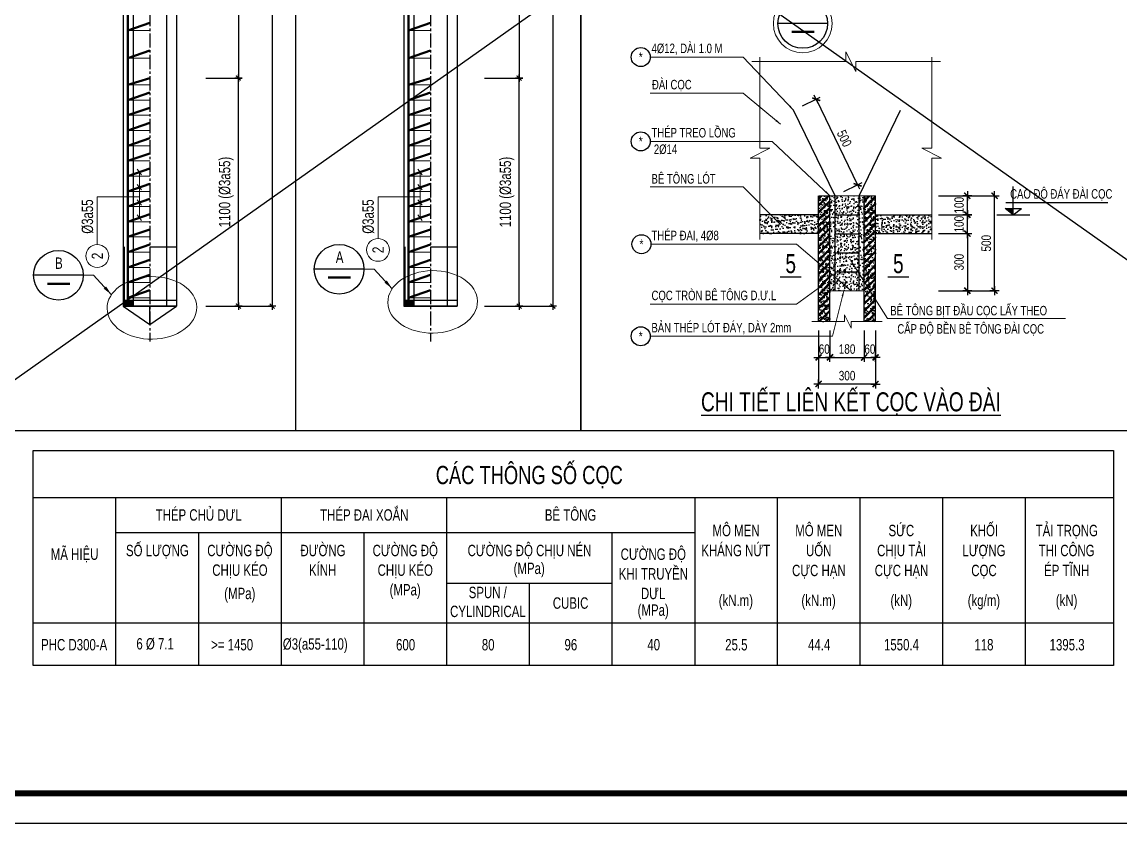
# Model space of a CAD drawing. Header units: millimetres. Extents: x -121190 to 167528, y -50070 to 22631.
# Drawn here: x -77221 to -48334, y -27922 to -6849 of the extents above; entities that cross this region are included whole.
import ezdxf
from ezdxf.enums import TextEntityAlignment as Align

# ---------------------------------------------------------------- set-up
doc = ezdxf.new("R2010")
doc.units = ezdxf.units.MM
doc.header["$MEASUREMENT"] = 0
doc.linetypes.add('CENTER2', pattern=[1.125, 0.75, -0.125, 0.125, -0.125])
doc.linetypes.add('HIDDEN', pattern=[0.375, 0.25, -0.125])
doc.layers.get('DEFPOINTS').update_dxf_attribs({"color": 87})
for name, color, linetype in [('02.DIM', 8, 'Continuous'), ('03.BORDER', 3, 'Continuous'), ('05.STEEL', 4, 'Continuous'), ('06.CDC.TEXT', 2, 'Continuous'), ('06.TEXT', 2, 'Continuous'), ('10.HATCH', 9, 'Continuous'), ('14.STEELNUM', 254, 'Continuous'), ('CDC.01.AXIS', 160, 'CENTER2')]:
    doc.layers.add(name, color=color, linetype=linetype)
for name, color, linetype, lineweight in [('CDC.04.HIDDEN', 8, 'HIDDEN', 15), ('CDC.05.STEEL', 4, 'Continuous', 50), ('CDC.10.HATCH', 251, 'Continuous', 9), ('CDC.11.NOTE', 8, 'Continuous', 18), ('CDC.14.STEELNUM', 3, 'Continuous', 18), ('CDC_03.BORDER', 3, 'Continuous', 25), ('CDC_11.NOTE', 8, 'Continuous', 18), ('KHUNGTEN', 7, 'Continuous', 20), ('Xref khung ten  A3 TKCS$0$A-KY HIEU', 34, 'Continuous', 20)]:
    doc.layers.add(name, color=color, linetype=linetype, lineweight=lineweight)
doc.styles.add('1', font='arial.ttf', dxfattribs={"width": 0.75})
doc.styles.add('ARIAL', font='arial.ttf', dxfattribs={"width": 0.6})
doc.styles.add('SMTEXT', font='3t-unicode.shx', dxfattribs={"width": 0.75})
doc.styles.get("Standard").update_dxf_attribs({"font": 'txt_____.ttf'})
doc.dimstyles.new('DIM 1-100', dxfattribs={"dimscale": 100, "dimtxt": 4, "dimasz": 1.5, "dimexe": 1, "dimexo": 0, "dimgap": 1, "dimtad": 1, "dimdec": 0, "dimdsep": 46, "dimtxsty": 'Standard', "dimblk": 'ARCHTICK', "dimcen": 0, "dimdle": 1, "dimclrd": 256, "dimclre": 256, "dimclrt": 7, "dimazin": 2, "dimtp": 0.1, "dimtm": 0.1, "dimtfac": 0.71, "dimtdec": 0, "dimtofl": 0, "dimtmove": 2, "dimatfit": 3, "dimfxl": 1, "dimtolj": 1, "dimlwd": -1, "dimlwe": -1, "dimarcsym": 0})
doc.dimstyles.new('X1(300)', dxfattribs={"dimtxt": 300, "dimasz": 0.8, "dimexe": 0, "dimexo": 0, "dimgap": 90, "dimtad": 1, "dimdec": 0, "dimzin": 13, "dimdsep": 46, "dimtxsty": 'SMTEXT', "dimblk1": 'CHEO', "dimblk2": 'CHEO', "dimsah": 1, "dimcen": 0, "dimclrd": 256, "dimclre": 256, "dimclrt": 2, "dimadec": 0, "dimazin": 0, "dimtfac": 1, "dimtdec": 0, "dimtix": 1, "dimtmove": 2, "dimatfit": 3, "dimldrblk": 'CHEO', "dimfxl": 1, "dimtolj": 1, "dimtzin": 13, "dimarcsym": 0})
doc.dimstyles.new('X5', dxfattribs={"dimtxt": 250, "dimasz": 1, "dimexe": 0, "dimexo": 0, "dimgap": 90, "dimtad": 1, "dimdec": 0, "dimlfac": 0.2, "dimzin": 13, "dimdsep": 46, "dimtxsty": '1', "dimblk1": 'CHEO', "dimblk2": 'CHEO', "dimsah": 1, "dimcen": 0, "dimclrd": 256, "dimclre": 256, "dimclrt": 3, "dimadec": 0, "dimazin": 0, "dimtfac": 1, "dimtdec": 0, "dimtix": 1, "dimtmove": 2, "dimatfit": 3, "dimfxl": 1, "dimtolj": 1, "dimtzin": 13, "dimarcsym": 0})
pattern_1 = [(50, (-250405.93, -52394.74), (215.17805, -18.82564), [22.5, -247.5]), (355, (-250405.93, -52394.74), (-41.6254, 225.65764), [18, -198]), (100.4514, (-250388, -52396.3), (173.55281, 206.83186), [19.12206, -210.34263]), (46.1842, (-250405.93, -52334.74), (320.1723, -49.6557), [33.75, -371.25]), (96.6356, (-250379.25, -52338.88), (280.3988, 292.23536), [28.6831, -315.5139]), (351.1842, (-250405.93, -52334.74), (280.3986, 292.2356), [27, -297]), (21, (-250375.93, -52349.74), (179.07212, -120.78567), [22.5, -247.5]), (326, (-250375.93, -52349.74), (72.9946, 217.54501), [18, -198]), (71.4514, (-250361, -52359.8), (252.06679, 96.75915), [19.12206, -210.34263]), (37.5, (-250405.93, -52394.74), (3.647957, 99.868156), [0, -195.6, 0, -201, 0, -198.75]), (7.5, (-250405.93, -52394.74), (78.92086, 118.323514), [0, -114.6, 0, -191.1, 0, -75.75]), (327.5, (-250472.83, -52394.74), (160.14673, -6.76646), [0, -75, 0, -234, 0, -310.5]), (317.5, (-250502.83, -52394.74), (174.95585, 30.03149), [0, -97.5, 0, -155.4, 0, -220.5])]

# ---------------------------------------------------------------- blocks, each defined once
blk = doc.blocks.new('Xref khung ten  A3 TKCS')
at = {"layer": 'DEFPOINTS', "color": 125}
blk.add_lwpolyline([(-57730.37, -13938.76), (-57310.37, -13938.76), (-57310.37, -13641.76), (-57730.37, -13641.76)], close=True, dxfattribs=at)
at = {"layer": 'Xref khung ten  A3 TKCS$0$A-KY HIEU', "color": 0, "const_width": 1.02}
blk.add_lwpolyline([(-57716.02, -13933.85), (-57716.02, -13646.66), (-57315.38, -13646.66), (-57315.38, -13933.85)], close=True, dxfattribs=at)
blk = doc.blocks.new('CHEO')
at = {"layer": '02.DIM'}
for points in [[(-121, 0), (121, 0)], [(0, 121), (0, -121)]]:
    blk.add_lwpolyline(points, dxfattribs=at)
at = {"layer": '02.DIM', "const_width": 40}
blk.add_lwpolyline([(80, 80), (-80, -81)], dxfattribs=at)
blk = doc.blocks.new('*D169')
at = {"layer": '02.DIM', "lineweight": -2, "transparency": 16777216}
for p, q in [((-72383, 12554), (-70638, 12554)), ((-70638, 12553), (-70638, -14323)), ((-72383, -14324), (-70638, -14324))]:
    blk.add_line(p, q, dxfattribs=at)
at = {"layer": 'DEFPOINTS', "color": 0, "transparency": 16777216}
for p in [(-72383, 12554), (-72383, -14324), (-70638, -14324)]:
    blk.add_point(p, dxfattribs=at)
at = {"layer": '02.DIM', "lineweight": -2, "transparency": 16777216, "xscale": 0.8, "yscale": 0.8, "zscale": 0.8}
for p, rotation in [((-70638, 12554), 90), ((-70638, -14324), 270)]:
    blk.add_blockref('CHEO', p, dxfattribs=dict(at, rotation=rotation))
at = {"layer": '02.DIM', "color": 2, "transparency": 16777216, "insert": (-70878, -885), "char_height": 300, "attachment_point": 5, "rotation": 90, "style": 'SMTEXT'}
blk.add_mtext('\\A1;L = 12500', dxfattribs=at)
blk = doc.blocks.new('*D166')
at = {"layer": '02.DIM', "lineweight": -2, "transparency": 16777216}
for p, q in [((-72383, -8324), (-71527, -8324)), ((-71527, -14323), (-71527, -8325)), ((-72383, -14324), (-71527, -14324))]:
    blk.add_line(p, q, dxfattribs=at)
at = {"layer": 'DEFPOINTS', "color": 0, "transparency": 16777216}
for p in [(-72383, -8324), (-71527, -8324), (-72383, -14324)]:
    blk.add_point(p, dxfattribs=at)
at = {"layer": '02.DIM', "lineweight": -2, "transparency": 16777216, "xscale": 0.8, "yscale": 0.8, "zscale": 0.8}
for p, rotation in [((-71527, -8324), 90), ((-71527, -14324), 270)]:
    blk.add_blockref('CHEO', p, dxfattribs=dict(at, rotation=rotation))
at = {"layer": '02.DIM', "color": 2, "transparency": 16777216, "insert": (-71845, -11324), "char_height": 300, "attachment_point": 5, "rotation": 90, "style": 'SMTEXT'}
blk.add_mtext('\\A1;1100 (%%C3a55)', dxfattribs=at)
blk = doc.blocks.new('*D170')
at = {"layer": '02.DIM', "lineweight": -2, "transparency": 16777216}
for p, q in [((-72383, 6554), (-71527, 6554)), ((-71527, 6553), (-71527, -8323)), ((-72383, -8324), (-71527, -8324))]:
    blk.add_line(p, q, dxfattribs=at)
at = {"layer": 'DEFPOINTS', "color": 0, "transparency": 16777216}
for p in [(-72383, 6554), (-72383, -8324), (-71527, -8324)]:
    blk.add_point(p, dxfattribs=at)
at = {"layer": '02.DIM', "lineweight": -2, "transparency": 16777216, "xscale": 0.8, "yscale": 0.8, "zscale": 0.8}
for p, rotation in [((-71527, 6554), 90), ((-71527, -8324), 270)]:
    blk.add_blockref('CHEO', p, dxfattribs=dict(at, rotation=rotation))
at = {"layer": '02.DIM', "color": 2, "transparency": 16777216, "insert": (-71845, -885), "char_height": 300, "attachment_point": 5, "rotation": 90, "style": 'SMTEXT'}
blk.add_mtext('\\A1;10300 (%%C3a110)', dxfattribs=at)
blk = doc.blocks.new('*D168')
at = {"layer": '02.DIM', "lineweight": -2, "transparency": 16777216}
for p, q in [((-65057, -8324), (-64142, -8324)), ((-64142, -14323), (-64142, -8325)), ((-65057, -14324), (-64142, -14324))]:
    blk.add_line(p, q, dxfattribs=at)
at = {"layer": 'DEFPOINTS', "color": 0, "transparency": 16777216}
for p in [(-65057, -8324), (-64142, -8324), (-65057, -14324)]:
    blk.add_point(p, dxfattribs=at)
at = {"layer": '02.DIM', "lineweight": -2, "transparency": 16777216, "xscale": 0.8, "yscale": 0.8, "zscale": 0.8}
for p, rotation in [((-64142, -8324), 90), ((-64142, -14324), 270)]:
    blk.add_blockref('CHEO', p, dxfattribs=dict(at, rotation=rotation))
at = {"layer": '02.DIM', "color": 2, "transparency": 16777216, "insert": (-64460, -11324), "char_height": 300, "attachment_point": 5, "rotation": 90, "style": 'SMTEXT'}
blk.add_mtext('\\A1;1100 (%%C3a55)', dxfattribs=at)
blk = doc.blocks.new('*D171')
at = {"layer": '02.DIM', "lineweight": -2, "transparency": 16777216}
for p, q in [((-64998, 12554), (-63253, 12554)), ((-63253, 12553), (-63253, -14323)), ((-64998, -14324), (-63253, -14324))]:
    blk.add_line(p, q, dxfattribs=at)
at = {"layer": 'DEFPOINTS', "color": 0, "transparency": 16777216}
for p in [(-64998, 12554), (-64998, -14324), (-63253, -14324)]:
    blk.add_point(p, dxfattribs=at)
at = {"layer": '02.DIM', "lineweight": -2, "transparency": 16777216, "xscale": 0.8, "yscale": 0.8, "zscale": 0.8}
for p, rotation in [((-63253, 12554), 90), ((-63253, -14324), 270)]:
    blk.add_blockref('CHEO', p, dxfattribs=dict(at, rotation=rotation))
at = {"layer": '02.DIM', "color": 2, "transparency": 16777216, "insert": (-63493, -885), "char_height": 300, "attachment_point": 5, "rotation": 90, "style": 'SMTEXT'}
blk.add_mtext('\\A1;L = 12400', dxfattribs=at)
blk = doc.blocks.new('*D172')
at = {"layer": '02.DIM', "lineweight": -2, "transparency": 16777216}
for p, q in [((-64998, 6554), (-64142, 6554)), ((-64142, 6553), (-64142, -8323)), ((-64998, -8324), (-64142, -8324))]:
    blk.add_line(p, q, dxfattribs=at)
at = {"layer": 'DEFPOINTS', "color": 0, "transparency": 16777216}
for p in [(-64998, 6554), (-64998, -8324), (-64142, -8324)]:
    blk.add_point(p, dxfattribs=at)
at = {"layer": '02.DIM', "lineweight": -2, "transparency": 16777216, "xscale": 0.8, "yscale": 0.8, "zscale": 0.8}
for p, rotation in [((-64142, 6554), 90), ((-64142, -8324), 270)]:
    blk.add_blockref('CHEO', p, dxfattribs=dict(at, rotation=rotation))
at = {"layer": '02.DIM', "color": 2, "transparency": 16777216, "insert": (-64460, -885), "char_height": 300, "attachment_point": 5, "rotation": 90, "style": 'SMTEXT'}
blk.add_mtext('\\A1;10200 (%%C3a110)', dxfattribs=at)
blk = doc.blocks.new('_ArchTick')
at = {"color": 0, "linetype": 'ByBlock', "const_width": 0.15}
blk.add_lwpolyline([(-0.5, -0.5), (0.5, 0.5)], dxfattribs=at)
blk = doc.blocks.new('*D143')
at = {"layer": '02.DIM', "lineweight": -2, "transparency": 16777216}
for p, q in [((-53114, -12417), (-52351, -12417)), ((-52351, -12418), (-52351, -13917)), ((-53114, -13918), (-52351, -13918))]:
    blk.add_line(p, q, dxfattribs=at)
at = {"layer": 'DEFPOINTS', "color": 0, "transparency": 16777216}
for p in [(-53114, -12417), (-53114, -13918), (-52351, -13918)]:
    blk.add_point(p, dxfattribs=at)
at = {"layer": '02.DIM', "lineweight": -2, "transparency": 16777216}
for p, rotation in [((-52351, -12417), 90), ((-52351, -13918), 270)]:
    blk.add_blockref('CHEO', p, dxfattribs=dict(at, rotation=rotation))
at = {"layer": '02.DIM', "color": 3, "transparency": 16777216, "insert": (-52568, -13168), "char_height": 250, "attachment_point": 5, "rotation": 90, "style": '1'}
blk.add_mtext('\\A1;300', dxfattribs=at)
blk = doc.blocks.new('*D144')
at = {"layer": '02.DIM', "lineweight": -2, "transparency": 16777216}
for p, q in [((-56691, -9058), (-56328, -8883)), ((-56328, -8884), (-55238, -11133)), ((-55600, -11309), (-55237, -11134))]:
    blk.add_line(p, q, dxfattribs=at)
at = {"layer": 'DEFPOINTS', "color": 0, "transparency": 16777216}
for p in [(-56691, -9058), (-55237, -11134), (-55600, -11309)]:
    blk.add_point(p, dxfattribs=at)
at = {"layer": '02.DIM', "lineweight": -2, "transparency": 16777216}
for p, rotation in [((-56328, -8883), 115.8587235820284), ((-55237, -11134), 295.8587235820283)]:
    blk.add_blockref('CHEO', p, dxfattribs=dict(at, rotation=rotation))
at = {"layer": '02.DIM', "color": 3, "transparency": 16777216, "insert": (-55587, -9913), "char_height": 250, "attachment_point": 5, "rotation": 295.8587, "style": '1'}
blk.add_mtext('\\A1;500', dxfattribs=at)
blk = doc.blocks.new('*D145')
at = {"layer": '02.DIM', "lineweight": -2, "transparency": 16777216}
for p, q in [((-56265, -14962), (-56265, -15673)), ((-55965, -14962), (-55965, -15673)), ((-56266, -15673), (-56267, -15673)), ((-56265, -15673), (-55965, -15673)), ((-55964, -15673), (-55963, -15673))]:
    blk.add_line(p, q, dxfattribs=at)
at = {"layer": 'DEFPOINTS', "color": 0, "transparency": 16777216}
for p in [(-56265, -14962), (-55965, -14962), (-55965, -15673)]:
    blk.add_point(p, dxfattribs=at)
at = {"layer": '02.DIM', "lineweight": -2, "transparency": 16777216}
blk.add_blockref('CHEO', (-56265, -15673), dxfattribs=at)
at = {"layer": '02.DIM', "lineweight": -2, "transparency": 16777216, "rotation": 180}
blk.add_blockref('CHEO', (-55965, -15673), dxfattribs=at)
at = {"layer": '02.DIM', "color": 3, "transparency": 16777216, "insert": (-56115, -15455), "char_height": 250, "attachment_point": 5, "style": '1'}
blk.add_mtext('\\A1;60', dxfattribs=at)
blk = doc.blocks.new('*D146')
at = {"layer": '02.DIM', "lineweight": -2, "transparency": 16777216}
for p, q in [((-55965, -14962), (-55965, -15673)), ((-55065, -14962), (-55065, -15673)), ((-55964, -15673), (-55066, -15673))]:
    blk.add_line(p, q, dxfattribs=at)
at = {"layer": 'DEFPOINTS', "color": 0, "transparency": 16777216}
for p in [(-55965, -14962), (-55065, -14962), (-55065, -15673)]:
    blk.add_point(p, dxfattribs=at)
at = {"layer": '02.DIM', "lineweight": -2, "transparency": 16777216, "rotation": 180}
blk.add_blockref('CHEO', (-55965, -15673), dxfattribs=at)
at = {"layer": '02.DIM', "lineweight": -2, "transparency": 16777216}
blk.add_blockref('CHEO', (-55065, -15673), dxfattribs=at)
at = {"layer": '02.DIM', "color": 3, "transparency": 16777216, "insert": (-55515, -15455), "char_height": 250, "attachment_point": 5, "style": '1'}
blk.add_mtext('\\A1;180', dxfattribs=at)
blk = doc.blocks.new('*D147')
at = {"layer": '02.DIM', "lineweight": -2, "transparency": 16777216}
for p, q in [((-55065, -14962), (-55065, -15673)), ((-54765, -14962), (-54765, -15673)), ((-55066, -15673), (-55067, -15673)), ((-55065, -15673), (-54765, -15673)), ((-54764, -15673), (-54763, -15673))]:
    blk.add_line(p, q, dxfattribs=at)
at = {"layer": 'DEFPOINTS', "color": 0, "transparency": 16777216}
for p in [(-55065, -14962), (-54765, -14962), (-54765, -15673)]:
    blk.add_point(p, dxfattribs=at)
at = {"layer": '02.DIM', "lineweight": -2, "transparency": 16777216}
blk.add_blockref('CHEO', (-55065, -15673), dxfattribs=at)
at = {"layer": '02.DIM', "lineweight": -2, "transparency": 16777216, "rotation": 180}
blk.add_blockref('CHEO', (-54765, -15673), dxfattribs=at)
at = {"layer": '02.DIM', "color": 3, "transparency": 16777216, "insert": (-54915, -15455), "char_height": 250, "attachment_point": 5, "style": '1'}
blk.add_mtext('\\A1;60', dxfattribs=at)
blk = doc.blocks.new('*D148')
at = {"layer": '02.DIM', "lineweight": -2, "transparency": 16777216}
for p, q in [((-56265, -14962), (-56265, -16373)), ((-54765, -14962), (-54765, -16373)), ((-54766, -16373), (-56264, -16373))]:
    blk.add_line(p, q, dxfattribs=at)
at = {"layer": 'DEFPOINTS', "color": 0, "transparency": 16777216}
for p in [(-56265, -14962), (-54765, -14962), (-56265, -16373)]:
    blk.add_point(p, dxfattribs=at)
at = {"layer": '02.DIM', "lineweight": -2, "transparency": 16777216, "rotation": 180}
blk.add_blockref('CHEO', (-56265, -16373), dxfattribs=at)
at = {"layer": '02.DIM', "lineweight": -2, "transparency": 16777216}
blk.add_blockref('CHEO', (-54765, -16373), dxfattribs=at)
at = {"layer": '02.DIM', "color": 3, "transparency": 16777216, "insert": (-55515, -16155), "char_height": 250, "attachment_point": 5, "style": '1'}
blk.add_mtext('\\A1;300', dxfattribs=at)
blk = doc.blocks.new('*D149')
at = {"layer": '02.DIM', "lineweight": -2, "transparency": 16777216}
for p, q in [((-53114, -11421), (-52351, -11421)), ((-52351, -11420), (-52351, -11419)), ((-52351, -11920), (-52351, -11421)), ((-53114, -11920), (-52351, -11920)), ((-52351, -11921), (-52351, -11922))]:
    blk.add_line(p, q, dxfattribs=at)
at = {"layer": 'DEFPOINTS', "color": 0, "transparency": 16777216}
for p in [(-53114, -11421), (-52351, -11421), (-53114, -11920)]:
    blk.add_point(p, dxfattribs=at)
at = {"layer": '02.DIM', "lineweight": -2, "transparency": 16777216}
for p, rotation in [((-52351, -11421), 270), ((-52351, -11920), 90)]:
    blk.add_blockref('CHEO', p, dxfattribs=dict(at, rotation=rotation))
at = {"layer": '02.DIM', "color": 3, "transparency": 16777216, "insert": (-52568, -11670), "char_height": 250, "attachment_point": 5, "rotation": 90, "style": '1'}
blk.add_mtext('\\A1;100', dxfattribs=at)
blk = doc.blocks.new('*D150')
at = {"layer": '02.DIM', "lineweight": -2, "transparency": 16777216}
for p, q in [((-53114, -11920), (-52351, -11920)), ((-52351, -11919), (-52351, -11918)), ((-52351, -12417), (-52351, -11920)), ((-53114, -12417), (-52351, -12417)), ((-52351, -12418), (-52351, -12419))]:
    blk.add_line(p, q, dxfattribs=at)
at = {"layer": 'DEFPOINTS', "color": 0, "transparency": 16777216}
for p in [(-53114, -11920), (-52351, -11920), (-53114, -12417)]:
    blk.add_point(p, dxfattribs=at)
at = {"layer": '02.DIM', "lineweight": -2, "transparency": 16777216}
for p, rotation in [((-52351, -11920), 270), ((-52351, -12417), 90)]:
    blk.add_blockref('CHEO', p, dxfattribs=dict(at, rotation=rotation))
at = {"layer": '02.DIM', "color": 3, "transparency": 16777216, "insert": (-52568, -12168), "char_height": 250, "attachment_point": 5, "rotation": 90, "style": '1'}
blk.add_mtext('\\A1;100', dxfattribs=at)
blk = doc.blocks.new('*D151')
at = {"layer": '02.DIM', "lineweight": -2, "transparency": 16777216}
for p, q in [((-53114, -11421), (-51635, -11421)), ((-51635, -13917), (-51635, -11422)), ((-53114, -13918), (-51635, -13918))]:
    blk.add_line(p, q, dxfattribs=at)
at = {"layer": 'DEFPOINTS', "color": 0, "transparency": 16777216}
for p in [(-53114, -11421), (-51635, -11421), (-53114, -13918)]:
    blk.add_point(p, dxfattribs=at)
at = {"layer": '02.DIM', "lineweight": -2, "transparency": 16777216}
for p, rotation in [((-51635, -11421), 90), ((-51635, -13918), 270)]:
    blk.add_blockref('CHEO', p, dxfattribs=dict(at, rotation=rotation))
at = {"layer": '02.DIM', "color": 3, "transparency": 16777216, "insert": (-51853, -12670), "char_height": 250, "attachment_point": 5, "rotation": 90, "style": '1'}
blk.add_mtext('\\A1;500', dxfattribs=at)

msp = doc.modelspace()

# ---------------------------------------------------------------- hatches: boundary and pattern name
at = {"layer": '10.HATCH'}
h = msp.add_hatch(dxfattribs=at)
h.set_pattern_fill('BT-01', color=256, scale=30, style=0, pattern_type=2)
h.set_pattern_definition([(50, (-250405.93, -52394.74), (215.17805, -18.82564), [22.5, -247.5]), (355, (-250405.93, -52394.74), (-41.6254, 225.65764), [18, -198]), (100.4514, (-250388, -52396.3), (173.55281, 206.83186), [19.12206, -210.34263]), (46.1842, (-250405.93, -52334.74), (320.1723, -49.6557), [33.75, -371.25]), (96.6356, (-250379.25, -52338.88), (280.3988, 292.23536), [28.6831, -315.5139]), (351.1842, (-250405.93, -52334.74), (280.3986, 292.2356), [27, -297]), (21, (-250375.93, -52349.74), (179.07212, -120.78567), [22.5, -247.5]), (326, (-250375.93, -52349.74), (72.9946, 217.54501), [18, -198]), (71.4514, (-250361, -52359.8), (252.06679, 96.75915), [19.12206, -210.34263]), (37.5, (-250405.93, -52394.74), (3.647957, 99.868156), [0, -195.6, 0, -201, 0, -198.75]), (7.5, (-250405.93, -52394.74), (78.92086, 118.323514), [0, -114.6, 0, -191.1, 0, -75.75]), (327.5, (-250472.83, -52394.74), (160.14673, -6.76646), [0, -75, 0, -234, 0, -310.5]), (317.5, (-250502.83, -52394.74), (174.95585, 30.03149), [0, -97.5, 0, -155.4, 0, -220.5]), (45, (-250405.93, -52394.74), (-90.156115, 90.156115), []), (45, (-250405.93, -52357.99), (-90.156115, 90.156115), [])])
h.paths.add_polyline_path([(-54764.7, -11421), (-55064.7, -11421), (-55064.7, -14731.5), (-54764.7, -14731.5)])
h.paths.add_polyline_path([(-55964.7, -11421), (-56264.7, -11421), (-56264.7, -14731.5), (-55964.7, -14731.5)])
h = msp.add_hatch(dxfattribs=at)
h.set_pattern_fill('AR-CONC', color=256, scale=30, style=0)
h.set_pattern_definition(pattern_1)
h.paths.add_polyline_path([(-55199, -11421), (-55830.3, -11421), (-55830.3, -11919.7), (-55199, -11919.7)])
h.paths.add_polyline_path([(-55199, -11919.7), (-55830.3, -11919.7), (-55830.3, -12419.7), (-55199, -12419.7)])
h.paths.add_polyline_path([(-55199, -12419.7), (-55830.3, -12419.7), (-55830.3, -12919.7), (-55199, -12919.7)])
h.paths.add_polyline_path([(-55199, -12919.7), (-55830.3, -12919.7), (-55830.3, -13419.7), (-55199, -13419.7)])
h.paths.add_polyline_path([(-55199, -13419.7), (-55830.3, -13419.7), (-55830.3, -13920.2), (-55199, -13920.2)])
h.paths.add_polyline_path([(-55830.3, -11421), (-55964.7, -11421), (-55964.7, -13920.2), (-55830.3, -13920.2)])
h.paths.add_polyline_path([(-55064.7, -11421), (-55199, -11421), (-55199, -13920.2), (-55064.7, -13920.2)])
h = msp.add_hatch(dxfattribs=at)
h.set_pattern_fill('AR-CONC', color=256, scale=30, style=0)
h.set_pattern_definition(pattern_1)
h.paths.add_polyline_path([(-56264.7, -11919.6), (-57809.2, -11919.2), (-57809.2, -12416.7), (-56264.7, -12417.1)])
h.paths.add_polyline_path([(-53289.3, -12417.2), (-53289.3, -11919.7), (-54764.7, -11919.7), (-54764.7, -12417.2)])
at = {"layer": 'CDC.10.HATCH'}
for points in [[(-74299.4, -14180.1), (-74559.4, -14180.1), (-74559.4, -14324.1), (-74299.4, -14324.1)], [(-66914.2, -14180.1), (-67174.2, -14180.1), (-67174.2, -14324.1), (-66914.2, -14324.1)]]:
    msp.add_hatch(color=256, dxfattribs=at).paths.add_polyline_path(points)

# ---------------------------------------------------------------- linework, layer by layer
at = {"layer": '02.DIM'}
for p, q in [((-51143.7, -11919.8), (-51143.7, -11178.9)), ((-51359.7, -11754.3), (-50927.7, -11754.3)), ((-51143.7, -11919.8), (-51359.7, -11754.3)), ((-51340, -11595.4), (-48655.2, -11595.4)), ((-51143.7, -11919.8), (-50927.7, -11754.3)), ((-51576.9, -11919.8), (-50710.4, -11919.8))]:
    msp.add_line(p, q, dxfattribs=at)
msp.add_solid([(-51359.7, -11754.3), (-51143.7, -11919.8), (-51143.7, -11754.3), (-51143.7, -11919.8)], dxfattribs=at)
at = {"layer": '03.BORDER'}
for p, q in [((-70017.7, -17601.9), (-70017.7, 16444.3)), ((-62517.7, -17601.9), (-62517.7, 16444.3)), ((-74559.4, -1525.4), (-74559.4, -14324.1)), ((-74299.4, -1525.4), (-74299.4, -14324.1)), ((-73419.4, -1525.4), (-73419.4, -14324.1)), ((-73159.4, -1525.4), (-73159.4, -14324.1)), ((-67174.2, -1525.4), (-67174.2, -14324.1)), ((-66914.2, -1525.4), (-66914.2, -14324.1)), ((-66034.2, -1525.4), (-66034.2, -14324.1)), ((-65774.2, -1525.4), (-65774.2, -14324.1)), ((-73859.4, -12761.5), (-73159.4, -12761.5)), ((-66474.2, -12761.5), (-65774.2, -12761.5)), ((-75608.7, -13512.6), (-76915.3, -13512.6)), ((-68223.6, -13354), (-69530.1, -13354)), ((-73159.4, -14180.1), (-74559.4, -14180.1)), ((-73159.4, -14324.1), (-74559.4, -14324.1)), ((-74559.4, -14324.1), (-73159.4, -14324.1)), ((-74559.4, -14324.1), (-73159.4, -14324.1)), ((-74559.4, -14324.1), (-73859.4, -14803.5)), ((-73859.4, -14803.5), (-73859.4, -14324.1)), ((-73859.4, -14803.5), (-73159.4, -14324.1)), ((-65774.2, -14180.1), (-67174.2, -14180.1)), ((-65774.2, -14324.1), (-67174.2, -14324.1)), ((-67174.2, -14324.1), (-65774.2, -14324.1)), ((-67174.2, -14324.1), (-65774.2, -14324.1)), ((-76924, -19359.8), (-48502.8, -19359.8)), ((-74749, -23775.1), (-74749, -19359.8)), ((-70399, -19359.8), (-70399, -23775.1)), ((-66049, -19359.8), (-66049, -23775.1)), ((-59524, -19359.8), (-59524, -23775.1)), ((-57349, -23775.1), (-57349, -19359.8)), ((-55174, -23775.1), (-55174, -19359.8)), ((-52999, -23775.1), (-52999, -19359.8)), ((-50824, -23775.1), (-50824, -19359.8)), ((-74749, -20281.9), (-59524, -20281.9)), ((-72574, -20281.9), (-72574, -23775.1)), ((-68224, -20281.9), (-68224, -23775.1)), ((-61699, -20281.9), (-61699, -23775.1)), ((-66049, -21612.2), (-61699, -21612.2)), ((-63874, -21612.2), (-63874, -23789.5)), ((-76924, -22657.9), (-48502.8, -22657.9))]:
    msp.add_line(p, q, dxfattribs=at)
at = {"layer": '03.BORDER', "elevation": 0}
msp.add_lwpolyline([(-77517.7, 17743.2), (-62517.7, 17743.2), (-62517.7, -17601.9), (-77517.7, -17601.9)], close=True, dxfattribs=at)
at = {"layer": '03.BORDER'}
msp.add_lwpolyline([(-62517.7, 17743.2), (-38833.4, 17743.2), (-38833.4, -17601.9), (-62517.7, -17601.9)], close=True, dxfattribs=at)
at = {"layer": '03.BORDER', "const_width": 61.7, "elevation": 0}
msp.add_lwpolyline([(-69171, -13575.4), (-68574.4, -13575.4)], dxfattribs=at)
at = {"layer": '03.BORDER', "const_width": 61.7}
msp.add_lwpolyline([(-76556.2, -13734), (-75959.6, -13734)], dxfattribs=at)
at = {"layer": '03.BORDER'}
msp.add_lwpolyline([(-76924, -23775.1), (-76924, -18124.6), (-48502.8, -18124.6), (-48502.8, -23775.1), (-76924, -23775.1)], dxfattribs=at)
for centre in [(-68876.8, -13354), (-76262, -13512.6)]:
    msp.add_circle(centre, 653.3, dxfattribs=at)
at = {"layer": '05.STEEL'}
for p, q in [((-55830.3, -11919.7), (-55199, -11919.7)), ((-55830.3, -12419.7), (-55199, -12419.7)), ((-55830.3, -12919.7), (-55199, -12919.7)), ((-55830.3, -13419.7), (-55199, -13419.7))]:
    msp.add_line(p, q, dxfattribs=at)
for points in [[(-55830.3, -13920.2), (-55830.3, -11421), (-56921.3, -9170.1)], [(-55199, -13920.2), (-55199, -11421), (-54108, -9170.1)]]:
    msp.add_lwpolyline(points, dxfattribs=at)
at = {"layer": '14.STEELNUM', "linetype": 'ByBlock'}
for centre in [(-60942.4, -7772.7), (-60942.7, -9991.5), (-60923.7, -12694.7), (-60942.7, -15118)]:
    msp.add_circle(centre, 250, dxfattribs=at)
at = {"layer": 'CDC.01.AXIS', "ltscale": 500}
for p, q in [((-73859.4, -1525.4), (-73859.4, -15250.7)), ((-66474.2, -1525.4), (-66474.2, -15250.7))]:
    msp.add_line(p, q, dxfattribs=at)
at = {"layer": 'CDC.04.HIDDEN'}
for p, q in [((-73859.4, -7070.6), (-74439.4, -7070.6)), ((-66474.2, -7070.6), (-67054.2, -7070.6)), ((-73859.4, -7797.8), (-74439.4, -7797.8)), ((-66474.2, -7797.8), (-67054.2, -7797.8)), ((-73859.4, -8505.5), (-74439.4, -8505.5)), ((-66474.2, -8505.5), (-67054.2, -8505.5)), ((-73859.4, -8905.5), (-74439.4, -8905.5)), ((-66474.2, -8905.5), (-67054.2, -8905.5)), ((-73859.4, -9305.5), (-74439.4, -9305.5)), ((-66474.2, -9305.5), (-67054.2, -9305.5)), ((-73859.4, -9705.5), (-74439.4, -9705.5)), ((-66474.2, -9705.5), (-67054.2, -9705.5)), ((-73859.4, -10105.5), (-74439.4, -10105.5)), ((-66474.2, -10105.5), (-67054.2, -10105.5)), ((-73859.4, -10505.5), (-74439.4, -10505.5)), ((-66474.2, -10505.5), (-67054.2, -10505.5)), ((-73859.4, -10905.5), (-74439.4, -10905.5)), ((-66474.2, -10905.5), (-67054.2, -10905.5)), ((-73859.4, -11305.5), (-74439.4, -11305.5)), ((-66474.2, -11305.5), (-67054.2, -11305.5)), ((-73859.4, -11705.5), (-74439.4, -11705.5)), ((-66474.2, -11705.5), (-67054.2, -11705.5)), ((-73859.4, -12105.5), (-74439.4, -12105.5)), ((-66474.2, -12105.5), (-67054.2, -12105.5)), ((-73859.4, -12505.5), (-74439.4, -12505.5)), ((-66474.2, -12505.5), (-67054.2, -12505.5)), ((-73859.4, -12905.5), (-74439.4, -12905.5)), ((-66474.2, -12905.5), (-67054.2, -12905.5)), ((-73859.4, -13305.5), (-74439.4, -13305.5)), ((-66474.2, -13305.5), (-67054.2, -13305.5)), ((-73859.4, -13705.5), (-74439.4, -13705.5)), ((-66474.2, -13705.5), (-67054.2, -13705.5)), ((-73859.4, -14105.5), (-74439.4, -14105.5)), ((-66474.2, -14105.5), (-67054.2, -14105.5))]:
    msp.add_line(p, q, dxfattribs=at)
at = {"layer": 'CDC.05.STEEL'}
for p, q in [((-74439.4, -1525.4), (-74439.4, -14180.1)), ((-67054.2, -1525.4), (-67054.2, -14180.1)), ((-74439.4, -7070.6), (-73859.4, -6870.6)), ((-67054.2, -7070.6), (-66474.2, -6870.6)), ((-74439.4, -7797.8), (-73859.4, -7597.8)), ((-67054.2, -7797.8), (-66474.2, -7597.8)), ((-74439.4, -8505.5), (-73859.4, -8324.1)), ((-67054.2, -8505.5), (-66474.2, -8324.1)), ((-74439.4, -8905.5), (-73859.4, -8705.5)), ((-67054.2, -8905.5), (-66474.2, -8705.5)), ((-74439.4, -9305.5), (-73859.4, -9105.5)), ((-67054.2, -9305.5), (-66474.2, -9105.5)), ((-74439.4, -9705.5), (-73859.4, -9505.5)), ((-67054.2, -9705.5), (-66474.2, -9505.5)), ((-74439.4, -10105.5), (-73859.4, -9905.5)), ((-67054.2, -10105.5), (-66474.2, -9905.5)), ((-74439.4, -10505.5), (-73859.4, -10305.5)), ((-67054.2, -10505.5), (-66474.2, -10305.5)), ((-74439.4, -10905.5), (-73859.4, -10705.5)), ((-67054.2, -10905.5), (-66474.2, -10705.5)), ((-74439.4, -11305.5), (-73859.4, -11105.5)), ((-67054.2, -11305.5), (-66474.2, -11105.5)), ((-74439.4, -11705.5), (-73859.4, -11505.5)), ((-67054.2, -11705.5), (-66474.2, -11505.5)), ((-74439.4, -12105.5), (-73859.4, -11905.5)), ((-67054.2, -12105.5), (-66474.2, -11905.5)), ((-74439.4, -12505.5), (-73859.4, -12305.5)), ((-67054.2, -12505.5), (-66474.2, -12305.5)), ((-74439.4, -12905.5), (-73859.4, -12705.5)), ((-67054.2, -12905.5), (-66474.2, -12705.5)), ((-74439.4, -13305.5), (-73859.4, -13105.5)), ((-67054.2, -13305.5), (-66474.2, -13105.5)), ((-74439.4, -13705.5), (-73859.4, -13505.5)), ((-67054.2, -13705.5), (-66474.2, -13505.5)), ((-74439.4, -14105.5), (-73859.4, -13905.5)), ((-67054.2, -14105.5), (-66474.2, -13905.5))]:
    msp.add_line(p, q, dxfattribs=at)
at = {"layer": 'CDC.11.NOTE'}
for p, q in [((-74131.6, -11999.4), (-74131.5, -10799.4)), ((-66746.4, -11999.4), (-66746.4, -10799.4))]:
    msp.add_line(p, q, dxfattribs=at)
at = {"layer": 'CDC.11.NOTE', "extrusion": (0, 0, -1)}
for p, q in [((-75342.6, -13512.6), (-75608.7, -13512.6)), ((-74865.1, -14023.8), (-75342.6, -13512.6)), ((-67957.4, -13354), (-68223.6, -13354)), ((-67479.9, -13865.2), (-67957.4, -13354))]:
    msp.add_line(p, q, dxfattribs=at)
at = {"layer": 'CDC.11.NOTE'}
for points in [[(-74191.2, -10725.7), (-74075.2, -10868.9)], [(-74191.2, -11125.7), (-74075.2, -11268.9)], [(-74131.6, -11447.7), (-75239.5, -11447.7), (-75239.5, -12705.1)], [(-74191.2, -11525.7), (-74075.3, -11668.9)], [(-74191.2, -11925.7), (-74075.3, -12068.9)]]:
    msp.add_lwpolyline(points, dxfattribs=at)
at = {"layer": 'CDC.11.NOTE', "elevation": 0}
for points in [[(-66806, -10725.7), (-66690, -10868.9)], [(-66806, -11125.7), (-66690.1, -11268.9)], [(-66746.4, -11447.7), (-67854.3, -11447.7), (-67854.3, -12544.8)], [(-66806, -11525.7), (-66690.1, -11668.9)], [(-66806, -11925.7), (-66690.1, -12068.9)]]:
    msp.add_lwpolyline(points, dxfattribs=at)
at = {"layer": 'CDC.11.NOTE', "color": 4, "const_width": 48}
msp.add_lwpolyline([(-74535.4, -14180.1), (-74535.4, -12761.5)], dxfattribs=at)
at = {"layer": 'CDC.11.NOTE', "color": 4, "const_width": 48, "elevation": 0}
msp.add_lwpolyline([(-67150.2, -14180.1), (-67150.2, -12761.5)], dxfattribs=at)
at = {"layer": 'CDC.11.NOTE', "extrusion": (0, 0, -1)}
for centre in [(-73802.1, -14371), (-66416.9, -14212.4)]:
    msp.add_ellipse(centre, major_axis=(-1179.3, -19.5), ratio=0.6972205, dxfattribs=at)
for points in [[(75009.3, -13806.6), (74865.1, -14023.8), (75071.9, -13865.2)], [(67624.1, -13648), (67479.9, -13865.2), (67686.7, -13706.6)]]:
    msp.add_solid(points, dxfattribs=at)
at = {"layer": 'CDC.14.STEELNUM', "linetype": 'ByBlock'}
for centre in [(-75239.5, -13005.1), (-67854.3, -12844.8)]:
    msp.add_circle(centre, 300, dxfattribs=at)
at = {"layer": 'CDC_03.BORDER'}
for p, q in [((-56027.8, -6888.9), (-57334.4, -6888.9)), ((-56264.7, -14731.5), (-56264.7, -11421)), ((-55964.7, -14731.5), (-55964.7, -11421)), ((-55064.7, -14731.5), (-55064.7, -11421)), ((-54764.7, -14731.5), (-54764.7, -11421)), ((-56264.9, -11919.6), (-57809.2, -11919.2)), ((-54764.7, -11919.7), (-53289.3, -11919.7)), ((-56264.9, -12417.1), (-57809.2, -12416.7)), ((-54764.7, -12417.2), (-53289.3, -12417.2))]:
    msp.add_line(p, q, dxfattribs=at)
for points, const_width in [([(-56975.2, -7110.3), (-56378.6, -7110.3)], 61.7), ([(-54764.7, -11421), (-56264.7, -11421)], 26.2), ([(-55064.7, -13920.2), (-55964.7, -13920.2)], 21.9)]:
    msp.add_lwpolyline(points, dxfattribs=dict(at, const_width=const_width))
msp.add_circle((-56681.1, -6888.9), 653.3, dxfattribs=at)
at = {"layer": 'CDC_11.NOTE'}
for points in [[(-57809.2, -7779.2), (-57809.2, -10173.1), (-57550.3, -10173.1), (-58068.2, -10432), (-57809.2, -10432), (-57809.2, -12570)], [(-58023.4, -7892), (-55544.2, -7892), (-55544.2, -7633.1), (-55285.3, -8151), (-55285.3, -7892), (-53054.6, -7892)], [(-53289.3, -7779.2), (-53289.3, -10173.1), (-53548.3, -10173.1), (-53030.4, -10432), (-53289.3, -10432), (-53289.3, -12570)], [(-56439.7, -14731.5), (-55583.3, -14731.5), (-55583.3, -14556.5), (-55408.3, -14906.5), (-55408.3, -14731.5), (-54589.7, -14731.5)]]:
    msp.add_lwpolyline(points, dxfattribs=at)
msp.add_circle((-56681.1, -6888.9), 773.3, dxfattribs=at)
at = {"layer": 'DEFPOINTS', "color": 6}
for p, q in [((-93914.9, 19262.8), (-27188.8, -27922.1)), ((-93914.9, -27922.1), (-27188.8, 19262.8))]:
    msp.add_line(p, q, dxfattribs=at)

# ---------------------------------------------------------------- block references
at = {"layer": 'KHUNGTEN', "xscale": 158.87156525576, "yscale": 158.87156525576, "zscale": 158.87156525576}
msp.add_blockref('Xref khung ten  A3 TKCS', (9077798.9, 2186550), dxfattribs=at)

# ---------------------------------------------------------------- texts
at = {"layer": '06.CDC.TEXT', "linetype": 'Continuous', "style": 'SMTEXT', "width": 0.75}
msp.add_text('CÁC THÔNG SỐ CỌC', height=480, dxfattribs=at).set_placement((-63874, -18747.8), align=Align.MIDDLE)
at = {"layer": '06.CDC.TEXT', "style": 'SMTEXT', "width": 0.75}
for s, p in [('THÉP CHỦ DƯL', (-72572.2, -19818.2)), ('THÉP ĐAI XOẮN', (-68215.4, -19818.2)), ('BÊ TÔNG', (-62788.1, -19818.2)), ('MÔ MEN', (-58435.3, -20227.6)), ('MÔ MEN', (-56260.3, -20227.6)), ('SỨC', (-54087.3, -20227.6)), ('KHỐI', (-51909, -20227.6)), ('TẢI TRỌNG', (-49734, -20227.6)), ('SỐ LƯỢNG', (-73658.9, -20752.6)), ('CƯỜNG ĐỘ', (-71487.2, -20752.6)), ('ĐƯỜNG', (-69302.3, -20752.6)), ('CƯỜNG ĐỘ', (-67137.2, -20752.6)), ('CƯỜNG ĐỘ CHỊU NÉN', (-63869.2, -20752.6)), ('CƯỜNG ĐỘ', (-60612.2, -20849.8)), ('KHÁNG NỨT', (-58444.3, -20752.6)), ('UỐN', (-56261, -20752.6)), ('CHỊU TẢI', (-54080.6, -20752.6)), ('LƯỢNG', (-51913.1, -20752.6)), ('THI CÔNG', (-49738.1, -20752.6)), ('CHỊU KÉO', (-71487.2, -21268.6)), ('KÍNH', (-69310.4, -21268.6)), ('CHỊU KÉO', (-67137.2, -21268.6)), ('(MPa)', (-63877.6, -21221.7)), ('ÉP TĨNH', (-49738, -21277.6)), ('KHI TRUYỀN', (-60610.2, -21365.8)), ('CỰC HẠN', (-56256.7, -21277.6)), ('CỰC HẠN', (-54081.7, -21277.6)), ('CỌC', (-51913, -21277.6)), ('(MPa)', (-67140.1, -21784.5)), ('(MPa)', (-71490.1, -21881.5)), ('SPUN /', (-64967, -21857.3)), ('DƯL', (-60617.6, -21881.8)), ('(kN.m)', (-58440.1, -22065.4)), ('(kN.m)', (-56265.1, -22065.4)), ('(kN)', (-54090.1, -22065.4)), ('(kg/m)', (-51915.1, -22065.4)), ('(kN)', (-49740.1, -22065.4)), ('CYLINDRICAL', (-64963.2, -22354.4)), ('CUBIC', (-62787.7, -22135.1)), ('(MPa)', (-60615.1, -22320.7))]:
    msp.add_text(s, height=300, dxfattribs=at).set_placement(p, align=Align.MIDDLE_CENTER)
for s, p in [('MÃ HIỆU', (-75835.5, -20999.1)), ('PHC D300-A', (-75846.9, -23380.9))]:
    msp.add_text(s, height=300, dxfattribs=at).set_placement(p, align=Align.CENTER)
for s, p in [('6 %%C 7.1', (-74210.6, -23355.9)), (' >= 1450', (-72328.2, -23380.9)), ('%%C3(a55-110)', (-70358.5, -23362)), ('600', (-67379.7, -23380.9)), ('80', (-65123.6, -23380.9)), ('96', (-62949, -23380.9)), ('40', (-60769.5, -23380.9)), ('25.5', (-58720.4, -23380.9)), ('44.4', (-56541.7, -23380.9)), ('1550.4', (-54544, -23380.9)), ('118', (-52165.7, -23380.9)), ('1395.3', (-50186.6, -23380.9))]:
    msp.add_text(s, height=300, dxfattribs=at).set_placement(p)
at = {"layer": '06.TEXT', "style": 'SMTEXT', "width": 0.75}
for s, p in [('4%%C12, DÀI 1.0 M', (-60658.6, -7668.6)), (' ĐÀI CỌC', (-60717.1, -8622.5)), ('THÉP TREO LỒNG', (-60658.6, -9887.8)), ('2%%C14', (-60597.6, -10321.1)), ('BÊ TÔNG LÓT', (-60658.6, -11101)), ('THÉP ĐAI, 4%%C8', (-60658.6, -12591)), ('CỌC TRÒN BÊ TÔNG D.Ư.L', (-60658.6, -14168.2)), ('BÊ TÔNG BỊT ĐẦU CỌC LẤY THEO', (-54377.3, -14567.6)), ('BẢN THÉP LÓT ĐÁY, DÀY 2mm', (-60660.9, -15015.7)), ('CẤP ĐỘ BỀN BÊ TÔNG ĐÀI CỌC', (-54191.9, -15047.6))]:
    msp.add_text(s, height=250, dxfattribs=at).set_placement(p)
for s, height, p in [('CAO ĐỘ ĐÁY ĐÀI CỌC', 250, (-49879.4, -11365.2)), ('A', 300, (-68863.8, -13035.8)), ('B', 300, (-76249, -13194.4))]:
    msp.add_text(s, height=height, dxfattribs=at).set_placement(p, align=Align.MIDDLE)
for p in [(-75350.3, -12420.4), (-67965.1, -12420.4)]:
    msp.add_text('%%C3a55', height=300, rotation=90, dxfattribs=at).set_placement(p)
at = {"layer": '06.TEXT', "linetype": 'ByBlock', "style": 'SMTEXT', "width": 0.75}
for s, p in [('%%U 5 ', (-56997.3, -13209.6)), ('%%U 5 ', (-54166.5, -13209.6)), ('%%UCHI TIẾT LIÊN KẾT CỌC VÀO ĐÀI', (-55414.7, -16820.9))]:
    msp.add_text(s, height=500, dxfattribs=at).set_placement(p, align=Align.MIDDLE)
at = {"layer": '14.STEELNUM', "linetype": 'ByBlock', "style": 'ARIAL', "width": 0.75}
for p in [(-60942.4, -7772.7), (-60942.7, -9991.5), (-60923.7, -12694.7), (-60942.7, -15118)]:
    msp.add_text('*', height=250, dxfattribs=at).set_placement(p, align=Align.MIDDLE)
at = {"layer": 'CDC.14.STEELNUM', "linetype": 'ByBlock', "style": 'ARIAL', "width": 0.75}
for p in [(-75239.5, -13005.1), (-67854.3, -12844.8)]:
    msp.add_text('2', height=300, rotation=90, dxfattribs=at).set_placement(p, align=Align.MIDDLE)

# ---------------------------------------------------------------- dimensions: what is measured, and where the dimension line sits
at = {"layer": '02.DIM'}
for base, p1, p2, text, picture, middle in [((-70638.3, -14324.1), (-72383.3, 12553.8), (-72383.3, -14324.1), 'L = 12500', '*D169', (-70878.3, -885.2)), ((-63253.1, -14324.1), (-64998.1, 12553.8), (-64998.1, -14324.1), 'L = 12400', '*D171', (-63493.1, -885.2)), ((-71526.9, -8324.1), (-72383.3, 6553.8), (-72383.3, -8324.1), '10300 (%%C3a110)', '*D170', (-71845.5, -885.2)), ((-64141.7, -8324.1), (-64998.1, 6553.8), (-64998.1, -8324.1), '10200 (%%C3a110)', '*D172', (-64460.3, -885.2)), ((-71526.9, -8324.1), (-72383.3, -14324.1), (-72383.3, -8324.1), '1100 (%%C3a55)', '*D166', (-71845.5, -11324.1)), ((-64141.7, -8324.1), (-65057.2, -14324.1), (-65057.2, -8324.1), '1100 (%%C3a55)', '*D168', (-64460.3, -11324.1))]:
    dim = msp.add_linear_dim(base=base, p1=p1, p2=p2, angle=270, text=text, dimstyle='X1(300)', dxfattribs=at)
    dim.commit()
    dim.dimension.update_dxf_attribs({"geometry": picture, "text_midpoint": middle})
dim = msp.add_aligned_dim(p1=(-56690.6, -9058.2), p2=(-55599.6, -11309.1), distance=402.6, dimstyle='X5', dxfattribs=at)
dim.commit()
dim.dimension.update_dxf_attribs({"geometry": '*D144', "text_midpoint": (-55586.9, -9913.2)})
for base, p1, p2, picture, middle in [((-52350.7, -11421), (-53113.7, -11919.7), (-53113.7, -11421), '*D149', (-52568.4, -11670.3)), ((-51635.1957, -11420.9666), (-53113.6742, -13918.4704), (-53113.6742, -11420.9666), '*D151', (-51852.8389, -12669.7185)), ((-52350.7384553, -11919.7068781), (-53113.6742274, -12417.2068781), (-53113.6742274, -11919.7068781), '*D150', (-52568.3817022, -12168.4568781)), ((-52350.7, -13918.5), (-53113.7, -12417.2), (-53113.7, -13918.5), '*D143', (-52568.5, -13167.8))]:
    dim = msp.add_linear_dim(base=base, p1=p1, p2=p2, angle=90, dimstyle='X5', dxfattribs=at)
    dim.commit()
    dim.dimension.update_dxf_attribs({"geometry": picture, "text_midpoint": middle})
for base, p1, p2, picture, middle in [((-55964.7, -15673), (-56264.7, -14961.6), (-55964.7, -14961.6), '*D145', (-56114.7, -15455.3)), ((-56264.7, -16373), (-54764.7, -14961.6), (-56264.7, -14961.6), '*D148', (-55514.7, -16155.3)), ((-55064.7, -15673), (-55964.7, -14961.6), (-55064.7, -14961.6), '*D146', (-55514.7, -15455.3)), ((-54764.7, -15673), (-55064.7, -14961.6), (-54764.7, -14961.6), '*D147', (-54914.7, -15455.3))]:
    dim = msp.add_linear_dim(base=base, p1=p1, p2=p2, dimstyle='X5', dxfattribs=at)
    dim.commit()
    dim.dimension.update_dxf_attribs({"geometry": picture, "text_midpoint": middle})

# ---------------------------------------------------------------- leaders
at = {"layer": 'CDC_11.NOTE'}
for points in [[(-56921.3, -9170.1), (-58250.1, -7772.7), (-60692.4, -7772.7)], [(-57268.7, -9535.7), (-58250.3, -8726.6), (-60692.4, -8726.3)], [(-55964.7, -11421), (-57487.7, -9991.9), (-60692.4, -9991.5)], [(-57269.1, -12173.9), (-58250.7, -11186.4), (-60692.4, -11186.1)], [(-55414.7, -13915.7), (-56845.8, -12695.4), (-60673.5, -12694.7)], [(-55419.7, -13127), (-54449.5, -14653.1), (-49772.8, -14653.1)], [(-56073.5, -13712.7), (-56841.2, -14271.9), (-60692.4, -14271.9)], [(-55600.5, -13920.2), (-55896.7, -15118), (-60692.4, -15118)]]:
    msp.add_leader(points, dimstyle='DIM 1-100', dxfattribs=at)

doc.saveas('drawing.dxf')
